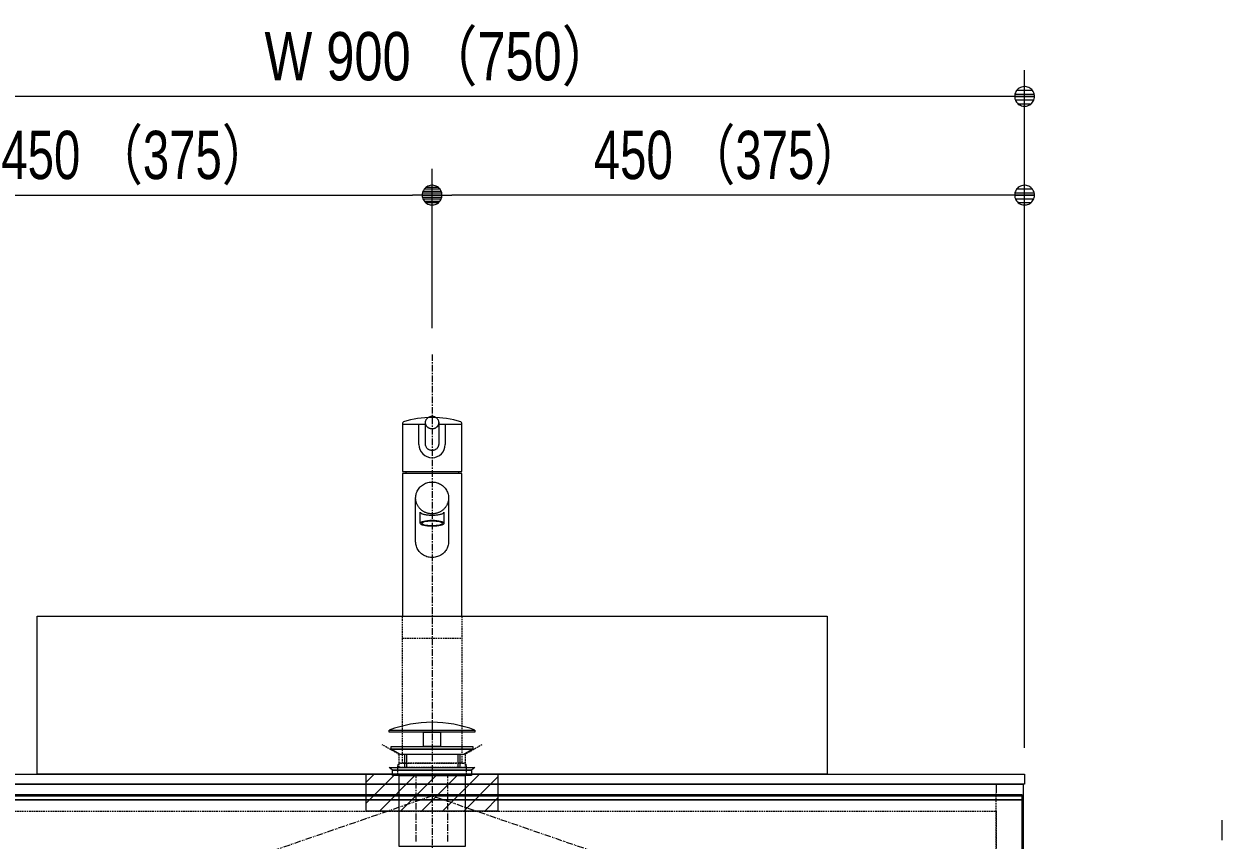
# Model space of a CAD drawing. Units: millimetres, scale not verified. Extents: x -6062 to 6062, y -3045 to 3045.
# Drawn here: x -2378 to -1468, y -1430 to -810 of the extents above; entities that cross this region are included whole.
import ezdxf
from ezdxf.enums import TextEntityAlignment as Align

# ---------------------------------------------------------------- set-up
doc = ezdxf.new("R2010")
doc.units = ezdxf.units.MM
doc.header["$LTSCALE"] = 20
for name, pattern in [('CHAIN1', [8, 5, -1, 1, -1]), ('DASHED1', [1.8, 1.2, -0.6]), ('DOUBLE_CHAIN1', [8.8, 5, -1, 0.6, -0.6, 0.6, -1])]:
    doc.linetypes.add(name, pattern=pattern)
for name, color, linetype, lineweight in [('0-1_5ボウル・キャビネット', 7, 'Continuous', 9), ('0-2_2寸法-1', 7, 'Continuous', 9), ('0-3_0', 7, 'Continuous', 9), ('0-4_2寸法-2', 7, 'Continuous', 9), ('0-5_4給排水', 7, 'Continuous', 9)]:
    doc.layers.add(name, color=color, linetype=linetype, lineweight=lineweight)
doc.styles.add('ＭＳ Ｐゴシック', font='')
doc.styles.get('ＭＳ Ｐゴシック').set_extended_font_data('MS PGothic')

# ---------------------------------------------------------------- blocks, each defined once
blk = doc.blocks.new('グループ-5')
at = {"layer": '0-5_4給排水'}
for p, q in [((-6050, -22280), (-5700, -22280)), ((-5800, -22590), (-5800, -22280)), ((-5500, -22280), (-5150, -22280)), ((-5400, -22280), (-5400, -22590)), ((-6000, -23000), (-6000, -23030)), ((-5200, -23000), (-5200, -23030))]:
    blk.add_line(p, q, dxfattribs=at)
at = {"layer": '0-5_4給排水', "linetype": 'DASHED1'}
for p, q in [((-6050, -25530), (-5150, -25530)), ((-6080, -27430), (-5120, -27430))]:
    blk.add_line(p, q, dxfattribs=at)
at = {"layer": '0-5_4給排水'}
for points in [[(-5700, -22304.1), (-5700, -22296.6), (-5700, -22289.1), (-5700, -22281.6), (-5700, -22274.1), (-5700, -22266.7), (-5700, -22259.2), (-5699.9, -22251.7), (-5699.2, -22244.4), (-5698, -22237.2), (-5696.3, -22230.2), (-5693.9, -22223.3), (-5691, -22216.6), (-5687.6, -22210), (-5683.6, -22203.6), (-5679.2, -22197.6), (-5674.4, -22192), (-5669.2, -22186.8), (-5663.6, -22182), (-5657.6, -22177.6), (-5651.2, -22173.6), (-5644.4, -22170), (-5637.5, -22167), (-5630.4, -22164.5), (-5623.2, -22162.6), (-5615.8, -22161.2), (-5608.3, -22160.3), (-5600.7, -22160), (-5593, -22160.2), (-5585.4, -22161), (-5578.1, -22162.3), (-5570.8, -22164.1), (-5563.7, -22166.5), (-5556.8, -22169.5), (-5550, -22172.9), (-5543.5, -22176.9), (-5537.4, -22181.2), (-5531.7, -22185.9), (-5526.4, -22191.1), (-5521.6, -22196.6)], [(-5521.6, -22196.6), (-5517.1, -22202.5), (-5513.1, -22208.8), (-5509.5, -22215.4), (-5506.5, -22222.1), (-5504.1, -22229), (-5502.2, -22236), (-5500.9, -22243.1), (-5500.2, -22250.4), (-5500, -22257.9), (-5500, -22265.3), (-5500, -22272.8), (-5500, -22280.3), (-5500, -22287.8), (-5500, -22295.3), (-5500, -22302.8), (-5500, -22310.3), (-5500, -22317.8), (-5500, -22325.2), (-5500, -22332.7), (-5500, -22340.2), (-5500, -22347.7), (-5500, -22355.2), (-5500, -22362.7), (-5500, -22370.2), (-5500, -22377.6), (-5500, -22385.1), (-5500, -22392.6), (-5500, -22400.1), (-5500, -22407.6), (-5500, -22415.1), (-5500, -22422.6), (-5500, -22430), (-5500, -22437.5), (-5500, -22445), (-5500, -22452.5), (-5500, -22460), (-5500, -22467.5), (-5500, -22475), (-5500, -22482.5)], [(-6050, -22264.7), (-6050, -23000), (-5150, -23000), (-5150, -22264.7)], [(-5699.7, -22264.3), (-5699.9, -22260.5), (-5700, -22256.6)], [(-5699.3, -22595.9), (-5699.9, -22588.6), (-5700, -22581.1), (-5700, -22573.6), (-5700, -22566.1), (-5700, -22558.6), (-5700, -22551.1), (-5700, -22543.6), (-5700, -22536.2), (-5700, -22528.7), (-5700, -22521.2), (-5700, -22513.7), (-5700, -22506.2), (-5700, -22498.7), (-5700, -22491.2), (-5700, -22483.8), (-5700, -22476.3), (-5700, -22468.8), (-5700, -22461.3), (-5700, -22453.8), (-5700, -22446.3), (-5700, -22438.8), (-5700, -22431.4), (-5700, -22423.9), (-5700, -22416.4), (-5700, -22408.9), (-5700, -22401.4), (-5700, -22393.9), (-5700, -22386.4), (-5700, -22378.9), (-5700, -22371.5), (-5700, -22364), (-5700, -22356.5), (-5700, -22349), (-5700, -22341.5), (-5700, -22334), (-5700, -22326.5), (-5700, -22319.1), (-5700, -22311.6), (-5700, -22304.1)], [(-5596, -22353.1), (-5600, -22353.2), (-5604, -22353.1), (-5608, -22352.9), (-5611.9, -22352.5), (-5615.8, -22352), (-5619.6, -22351.4), (-5623.4, -22350.6), (-5627.1, -22349.6), (-5630.9, -22348.5), (-5634.5, -22347.3), (-5638.2, -22345.9), (-5641.8, -22344.4), (-5645.3, -22342.7), (-5648.8, -22340.9), (-5652.3, -22338.9), (-5655.6, -22336.9), (-5658.9, -22334.7), (-5662, -22332.4), (-5665, -22330), (-5668, -22327.5), (-5670.8, -22324.9), (-5673.4, -22322.2), (-5676, -22319.4), (-5678.5, -22316.5), (-5680.9, -22313.5), (-5683.1, -22310.3), (-5685.2, -22307.1), (-5687.3, -22303.8), (-5689.1, -22300.4), (-5690.9, -22296.9), (-5692.5, -22293.5), (-5693.9, -22290), (-5695.2, -22286.4), (-5696.3, -22282.8), (-5697.3, -22279.2), (-5698.1, -22275.5), (-5698.8, -22271.8), (-5699.3, -22268.1), (-5699.7, -22264.3)], [(-5500, -22256.6), (-5500.1, -22260.5), (-5500.3, -22264.3), (-5500.7, -22268.1), (-5501.2, -22271.8), (-5501.9, -22275.5), (-5502.7, -22279.2), (-5503.7, -22282.8), (-5504.8, -22286.4), (-5506.1, -22290), (-5507.5, -22293.5), (-5509.1, -22296.9), (-5510.9, -22300.4), (-5512.7, -22303.8), (-5514.8, -22307.1), (-5516.9, -22310.3), (-5519.1, -22313.5), (-5521.5, -22316.5), (-5524, -22319.4), (-5526.6, -22322.2), (-5529.2, -22324.9), (-5532, -22327.5), (-5535, -22330), (-5538, -22332.4), (-5541.1, -22334.7), (-5544.4, -22336.9), (-5547.7, -22338.9), (-5551.2, -22340.9), (-5554.7, -22342.7), (-5558.2, -22344.4), (-5561.8, -22345.9), (-5565.5, -22347.3), (-5569.1, -22348.5), (-5572.9, -22349.6), (-5576.6, -22350.6), (-5580.4, -22351.4), (-5584.2, -22352), (-5588.1, -22352.5), (-5592, -22352.9), (-5596, -22353.1)], [(-5500, -22482.5), (-5500, -22489.9), (-5500, -22497.4), (-5500, -22504.9), (-5500, -22512.4), (-5500, -22519.9), (-5500, -22527.4), (-5500, -22534.9), (-5500, -22542.3), (-5500, -22549.8), (-5500, -22557.3), (-5500, -22564.8), (-5500, -22572.3), (-5500, -22579.8), (-5500, -22587.3), (-5500, -22587.3)], [(-5500.1, -22587.3), (-5500.6, -22594.7), (-5501.8, -22601.9), (-5503.4, -22609), (-5505.7, -22616), (-5508.6, -22622.8), (-5512, -22629.5), (-5515.9, -22636), (-5520.3, -22642), (-5525.1, -22647.7), (-5530.3, -22653), (-5535.9, -22657.9), (-5542, -22662.4), (-5548.4, -22666.4), (-5555.2, -22670.1), (-5562.2, -22673.1), (-5569.3, -22675.7), (-5576.6, -22677.6), (-5584, -22679.1), (-5591.6, -22679.9), (-5599.3, -22680.3), (-5607.1, -22680), (-5614.7, -22679.3), (-5622.1, -22677.9), (-5629.4, -22676), (-5636.6, -22673.6), (-5643.6, -22670.6), (-5650.4, -22667.1), (-5656.9, -22663.1), (-5663, -22658.7), (-5668.8, -22653.9), (-5674, -22648.7), (-5678.9, -22643.1), (-5683.4, -22637.1), (-5687.4, -22630.6), (-5690.9, -22624), (-5693.8, -22617.2), (-5696.2, -22610.3), (-5698, -22603.2), (-5699.3, -22595.9)], [(-5150, -25200), (-5150, -23030), (-6050, -23030), (-6050, -25200)], [(-5850, -23437.2), (-5850, -23419.2), (-5850, -23401.2), (-5849.4, -23383.4), (-5847.4, -23365.9), (-5844.2, -23348.7), (-5839.6, -23331.9), (-5833.8, -23315.4), (-5826.7, -23299.2), (-5818.2, -23283.4), (-5808.6, -23268.1), (-5798.1, -23253.7), (-5786.6, -23240.3), (-5774.1, -23227.7), (-5760.7, -23216.1), (-5746.3, -23205.3), (-5731, -23195.5), (-5714.9, -23186.7), (-5698.3, -23179.1), (-5681.5, -23172.8), (-5664.2, -23167.7), (-5646.7, -23163.9), (-5628.7, -23161.3), (-5610.5, -23159.9), (-5591.9, -23159.9), (-5573.6, -23161), (-5555.6, -23163.4), (-5538, -23167.1), (-5520.7, -23172.1), (-5503.8, -23178.2), (-5487.2, -23185.7), (-5471, -23194.3), (-5455.6, -23204), (-5441.1, -23214.6), (-5427.6, -23226.2), (-5415, -23238.6), (-5403.4, -23251.9), (-5392.7, -23266.2), (-5382.9, -23281.4), (-5374.3, -23297.2)], [(-5849.2, -23420.4), (-5849.8, -23410.9), (-5850, -23401.2)], [(-5838.9, -24136.5), (-5843.7, -24119.7), (-5847.1, -24102.6), (-5849.2, -24085.1), (-5850, -24067.3), (-5850, -24049.3), (-5850, -24031.3), (-5850, -24013.3), (-5850, -23995.3), (-5850, -23977.3), (-5850, -23959.3), (-5850, -23941.3), (-5850, -23923.3), (-5850, -23905.3), (-5850, -23887.3), (-5850, -23869.3), (-5850, -23851.3), (-5850, -23833.3), (-5850, -23815.3), (-5850, -23797.3), (-5850, -23779.3), (-5850, -23761.3), (-5850, -23743.3), (-5850, -23725.3), (-5850, -23707.3), (-5850, -23689.3), (-5850, -23671.3), (-5850, -23653.3), (-5850, -23635.3), (-5850, -23617.3), (-5850, -23599.2), (-5850, -23581.2), (-5850, -23563.2), (-5850, -23545.2), (-5850, -23527.2), (-5850, -23509.2), (-5850, -23491.2), (-5850, -23473.2), (-5850, -23455.2), (-5850, -23437.2)], [(-5590, -23642.5), (-5600, -23642.7), (-5610, -23642.5), (-5619.9, -23642), (-5629.7, -23641.1), (-5639.4, -23639.8), (-5649, -23638.1), (-5658.5, -23636.1), (-5667.9, -23633.8), (-5677.2, -23631), (-5686.3, -23628), (-5695.4, -23624.5), (-5704.4, -23620.7), (-5713.3, -23616.5), (-5722.1, -23611.9), (-5730.7, -23607), (-5739.1, -23601.9), (-5747.2, -23596.5), (-5755.1, -23590.8), (-5762.6, -23584.8), (-5769.9, -23578.6), (-5776.9, -23572.1), (-5783.6, -23565.3), (-5790.1, -23558.3), (-5796.2, -23551), (-5802.1, -23543.4), (-5807.7, -23535.6), (-5813.1, -23527.5), (-5818.2, -23519.1), (-5822.9, -23510.7), (-5827.2, -23502.1), (-5831.2, -23493.4), (-5834.7, -23484.6), (-5837.9, -23475.7), (-5840.8, -23466.8), (-5843.2, -23457.7), (-5845.3, -23448.5), (-5847, -23439.3), (-5848.3, -23429.9), (-5849.2, -23420.4)], [(-5350, -23401.2), (-5350.2, -23410.9), (-5350.8, -23420.4), (-5351.7, -23429.9), (-5353, -23439.3), (-5354.7, -23448.5), (-5356.8, -23457.7), (-5359.2, -23466.8), (-5362.1, -23475.7), (-5365.3, -23484.6), (-5368.8, -23493.4), (-5372.8, -23502.1), (-5377.1, -23510.7), (-5381.8, -23519.1), (-5386.9, -23527.5), (-5392.3, -23535.6), (-5397.9, -23543.4), (-5403.8, -23551), (-5409.9, -23558.3), (-5416.4, -23565.3), (-5423.1, -23572.1), (-5430.1, -23578.6), (-5437.4, -23584.8), (-5444.9, -23590.8), (-5452.8, -23596.5), (-5460.9, -23601.9), (-5469.3, -23607), (-5477.9, -23611.9), (-5486.7, -23616.5), (-5495.6, -23620.7), (-5504.6, -23624.5), (-5513.7, -23628), (-5522.8, -23631), (-5532.1, -23633.8), (-5541.5, -23636.1), (-5551, -23638.1), (-5560.6, -23639.8), (-5570.3, -23641.1), (-5580.1, -23642), (-5590, -23642.5)], [(-5374.3, -23297.2), (-5367.1, -23313.3), (-5361.1, -23329.7), (-5356.3, -23346.5), (-5352.9, -23363.6), (-5350.8, -23381.1), (-5350, -23398.9), (-5350, -23416.9), (-5350, -23434.9), (-5350, -23452.9), (-5350, -23470.9), (-5350, -23488.9), (-5350, -23506.9), (-5350, -23524.9), (-5350, -23542.9), (-5350, -23560.9), (-5350, -23578.9), (-5350, -23596.9), (-5350, -23614.9), (-5350, -23632.9), (-5350, -23650.9), (-5350, -23668.9), (-5350, -23686.9), (-5350, -23704.9), (-5350, -23723), (-5350, -23741), (-5350, -23759), (-5350, -23777), (-5350, -23795), (-5350, -23813), (-5350, -23831), (-5350, -23849), (-5350, -23867), (-5350, -23885), (-5350, -23903), (-5350, -23921), (-5350, -23939), (-5350, -23957), (-5350, -23975), (-5350, -23993)], [(-5780, -23627.8), (-5780, -23623.7), (-5780, -23619.6), (-5779.9, -23618.1), (-5778.9, -23622.1), (-5776.5, -23626), (-5772.9, -23629.9), (-5767.9, -23633.6), (-5761.7, -23637.3), (-5754.2, -23640.8), (-5745.6, -23644.2), (-5736.1, -23647.3), (-5725.6, -23650.2), (-5714.2, -23652.8), (-5701.9, -23655.2), (-5688.6, -23657.4), (-5674.7, -23659.2), (-5660.4, -23660.7), (-5645.8, -23661.9), (-5630.9, -23662.7), (-5615.6, -23663.2), (-5600, -23663.4), (-5584.4, -23663.2), (-5569.1, -23662.7), (-5554.2, -23661.9), (-5539.6, -23660.7), (-5525.3, -23659.2), (-5511.4, -23657.4), (-5498.1, -23655.2), (-5485.8, -23652.8), (-5474.4, -23650.2), (-5463.9, -23647.3), (-5454.4, -23644.2), (-5445.8, -23640.8), (-5438.3, -23637.3), (-5432.1, -23633.6), (-5427.1, -23629.9), (-5423.5, -23626), (-5421.1, -23622.1), (-5420.1, -23618.1)], [(-5780, -23787.3), (-5780, -23783.2), (-5780, -23779.1), (-5780, -23775), (-5780, -23770.9), (-5780, -23766.8), (-5780, -23762.7), (-5780, -23758.6), (-5780, -23754.5), (-5780, -23750.5), (-5780, -23746.4), (-5780, -23742.3), (-5780, -23738.2), (-5780, -23734.1), (-5780, -23730), (-5780, -23725.9), (-5780, -23721.8), (-5780, -23717.7), (-5780, -23713.7), (-5780, -23709.6), (-5780, -23705.5), (-5780, -23701.4), (-5780, -23697.3), (-5780, -23693.2), (-5780, -23689.1), (-5780, -23685), (-5780, -23680.9), (-5780, -23676.9), (-5780, -23672.8), (-5780, -23668.7), (-5780, -23664.6), (-5780, -23660.5), (-5780, -23656.4), (-5780, -23652.3), (-5780, -23648.2), (-5780, -23644.1), (-5780, -23640.1), (-5780, -23636), (-5780, -23631.9), (-5780, -23627.8)], [(-5420.1, -23618.1), (-5420, -23619.6), (-5420, -23623.7), (-5420, -23627.8), (-5420, -23631.9), (-5420, -23636), (-5420, -23640.1), (-5420, -23644.1), (-5420, -23648.2), (-5420, -23652.3), (-5420, -23656.4), (-5420, -23660.5), (-5420, -23664.6), (-5420, -23668.7), (-5420, -23672.8), (-5420, -23676.9), (-5420, -23680.9), (-5420, -23685), (-5420, -23689.1), (-5420, -23693.2), (-5420, -23697.3), (-5420, -23701.4), (-5420, -23705.5), (-5420, -23709.6), (-5420, -23713.7), (-5420, -23717.7), (-5420, -23721.8), (-5420, -23725.9), (-5420, -23730), (-5420, -23734.1), (-5420, -23738.2), (-5420, -23742.3), (-5420, -23746.4), (-5420, -23750.5), (-5420, -23754.5), (-5420, -23758.6), (-5420, -23762.7), (-5420, -23766.8), (-5420, -23770.9), (-5420, -23775)], [(-5420, -23775), (-5420, -23779.1), (-5420, -23783.2), (-5420, -23787.3), (-5420, -23787.3)], [(-5350, -23993), (-5350, -24011), (-5350, -24029), (-5350, -24047), (-5350, -24065), (-5350, -24065)], [(-5350, -24065), (-5350.6, -24082.8), (-5352.6, -24100.3), (-5355.8, -24117.5), (-5360.4, -24134.3), (-5366.2, -24150.8), (-5373.3, -24167), (-5381.8, -24182.8), (-5391.4, -24198.1), (-5401.9, -24212.5), (-5413.4, -24226), (-5425.9, -24238.5), (-5439.3, -24250.2), (-5453.7, -24260.9), (-5469, -24270.7), (-5485.1, -24279.5), (-5501.7, -24287.1), (-5518.5, -24293.5), (-5535.8, -24298.5), (-5553.3, -24302.4), (-5571.3, -24305), (-5589.5, -24306.3), (-5608.1, -24306.4), (-5626.4, -24305.2), (-5644.4, -24302.8), (-5662, -24299.1), (-5679.3, -24294.2), (-5696.2, -24288), (-5712.8, -24280.6), (-5729, -24271.9), (-5744.4, -24262.2), (-5758.9, -24251.6), (-5772.4, -24240.1), (-5785, -24227.6), (-5796.6, -24214.3), (-5807.3, -24200), (-5817.1, -24184.8), (-5825.7, -24169.1), (-5832.9, -24152.9), (-5838.9, -24136.5)]]:
    blk.add_lwpolyline(points, dxfattribs=at)
at = {"layer": '0-5_4給排水', "linetype": 'DASHED1'}
for points in [[(-5150, -25200), (-5150, -27430), (-6050, -27430), (-6050, -25200)], [(-5080, -27470), (-5080, -27600), (-6120, -27600), (-6120, -27470)]]:
    blk.add_lwpolyline(points, dxfattribs=at)
at = {"layer": '0-5_4給排水', "linetype": 'CHAIN1'}
for points in [[(-5840, -28621.9), (-5840, -28457.4), (-5840, -27600)], [(-5360, -28621.9), (-5360, -28457.4), (-5360, -27600)]]:
    blk.add_lwpolyline(points, dxfattribs=at)
at = {"layer": '0-5_4給排水'}
for centre, radius, start, end in [((-5600, -23661.4), 1481.4, 72.88847, 107.11153), ((-6030, -22264.7), 20, 107.11153, 180), ((-5170, -22264.7), 20, 0, 72.88847), ((-5600, -22590), 200, 180, 0)]:
    blk.add_arc(centre, radius, start, end, dxfattribs=at)
at = {"layer": '0-5_4給排水', "linetype": 'DASHED1'}
for centre, start, end in [((-6080, -27470), 90, 180), ((-5120, -27470), 0, 90)]:
    blk.add_arc(centre, 40, start, end, dxfattribs=at)
at = {"layer": '0-5_4給排水'}
for major_axis, ratio in [((180, 0), 0.258819), ((160, 0), 0.228671)]:
    blk.add_ellipse((-5600, -23787.3), major_axis=major_axis, ratio=ratio, dxfattribs=at)
blk = doc.blocks.new('_Dot')
at = {"layer": '0-3_0'}
for p, q in [((-10, 0), (-20, 0)), ((9.78, 2), (-9.78, 2)), ((7.99, 6), (-7.99, 6)), ((9.16, -3.98), (-9.16, -3.98)), ((6, -7.98), (-6, -7.98))]:
    blk.add_line(p, q, dxfattribs=at)
for points in [[(10, 0), (9.92, 1.25), (9.69, 2.49), (9.3, 3.68), (8.76, 4.82), (8.09, 5.88), (7.29, 6.85), (6.37, 7.71), (5.36, 8.44), (4.26, 9.05), (3.09, 9.51), (1.87, 9.82), (0.63, 9.98), (-0.63, 9.98), (-1.87, 9.82), (-3.09, 9.51), (-4.26, 9.05), (-5.36, 8.44), (-6.37, 7.71), (-7.29, 6.85), (-8.09, 5.88), (-8.76, 4.82), (-9.3, 3.68), (-9.69, 2.49), (-9.92, 1.25), (-10, 0), (0, 0)], [(-10, 0), (-9.92, -1.25), (-9.69, -2.49), (-9.3, -3.68), (-8.76, -4.82), (-8.09, -5.88), (-7.29, -6.85), (-6.37, -7.71), (-5.36, -8.44), (-4.26, -9.05), (-3.09, -9.51), (-1.87, -9.82), (-0.63, -9.98), (0.63, -9.98), (1.87, -9.82), (3.09, -9.51), (4.26, -9.05), (5.36, -8.44), (6.37, -7.71), (7.29, -6.85), (8.09, -5.88), (8.76, -4.82), (9.3, -3.68), (9.69, -2.49), (9.92, -1.25), (10, 0), (0, 0)]]:
    blk.add_lwpolyline(points, close=True, dxfattribs=at)
blk = doc.blocks.new('グループ-33')
at = {"layer": '0-1_5ボウル・キャビネット', "linetype": 'DASHED1'}
for p, q in [((-14170, -34110), (-14170, -27880)), ((2970, -34110), (2970, -27880))]:
    blk.add_line(p, q, dxfattribs=at)
at = {"layer": '0-1_5ボウル・キャビネット'}
for p, q in [((-14170, -34110), (-14170, -34160)), ((2970, -34110), (2970, -34160))]:
    blk.add_line(p, q, dxfattribs=at)
blk = doc.blocks.new('グループ-37')
at = {"layer": '0-1_5ボウル・キャビネット'}
blk.add_line((-14560, -27930), (3360, -27930), dxfattribs=at)
for points in [[(-14560, -27910), (3360, -27910), (3360, -27990), (-14560, -27990)], [(-14560, -27990), (3360, -27990), (3360, -34110), (-14560, -34110)]]:
    blk.add_lwpolyline(points, close=True, dxfattribs=at)
at = {"layer": '0-1_5ボウル・キャビネット', "linetype": 'DOUBLE_CHAIN1'}
blk.add_lwpolyline([(3360, -31020), (-5600, -27930), (-14560, -31020), (-5600, -34110)], close=True, dxfattribs=at)
blk = doc.blocks.new('グループ-38')
at = {"layer": '0-1_5ボウル・キャビネット'}
blk.add_line((2970, -27750), (2970, -27880), dxfattribs=at)
for points in [[(-14600, -27600), (3400, -27600), (3400, -27750), (-14600, -27750)], [(-14580, -27750), (3380, -27750), (3380, -41400), (-14580, -41400)]]:
    blk.add_lwpolyline(points, close=True, dxfattribs=at)
at = {"layer": '0-1_5ボウル・キャビネット', "linetype": 'DASHED1'}
blk.add_lwpolyline([(-14170, -28160), (2970, -28160), (2970, -29650), (-14170, -29650)], close=True, dxfattribs=at)
at = {"layer": '0-1_5ボウル・キャビネット'}
for name in ['グループ-37', 'グループ-33']:
    blk.add_blockref(name, (0, 0), dxfattribs=at)
blk = doc.blocks.new('グループ-62')
at = {"layer": '0-5_4給排水', "linetype": 'CHAIN1'}
blk.add_line((-5600, -21220), (-5600, -42300), dxfattribs=at)
at = {"layer": '0-5_4給排水'}
for p, q in [((-6020, -27300), (-6020, -27500)), ((-5990, -27300), (-5990, -27500)), ((-5210, -27300), (-5210, -27500)), ((-5180, -27300), (-5180, -27500))]:
    blk.add_line(p, q, dxfattribs=at)
for points in [[(-6250, -26930), (-4950, -26930), (-4950, -26960), (-6250, -26960)], [(-5730, -26960), (-5470, -26960), (-5470, -27180), (-5730, -27180)], [(-6220, -27180), (-4980, -27180), (-4980, -27220), (-6220, -27220)], [(-6081.3, -27300), (-6220, -27220), (-4980, -27220), (-5120.2, -27300)], [(-6200, -27540), (-6250, -27500), (-4950, -27500), (-5000, -27540)], [(-6200, -27540), (-5000, -27540), (-5000, -27620), (-6200, -27620)], [(-6100, -27620), (-5100, -27620), (-5100, -28700), (-6100, -28700)]]:
    blk.add_lwpolyline(points, close=True, dxfattribs=at)
blk.add_arc((-5600, -28630.4), 1820.4, 69.08018, 110.91982, dxfattribs=at)
blk = doc.blocks.new('グループ-63')
at = {"layer": '0-1_5ボウル・キャビネット'}
blk.add_lwpolyline([(-11600, -25200), (400, -25200), (400, -27600), (-11600, -27600)], close=True, dxfattribs=at)
at = {"layer": '0-1_5ボウル・キャビネット', "linetype": 'DASHED1'}
blk.add_lwpolyline([(-4842.1, -27151.1), (-5100, -27300), (-5100, -27500), (-6100, -27500), (-6100, -27300), (-6357.9, -27151.1)], dxfattribs=at)

msp = doc.modelspace()

# ---------------------------------------------------------------- linework, layer by layer
at = {"layer": '0-1_5ボウル・キャビネット'}
for p, q in [((-2117.5, -1386), (-2111.5, -1380)), ((-2117.5, -1402), (-2095.5, -1380)), ((-2107.5, -1408), (-2079.5, -1380)), ((-2091.5, -1408), (-2063.5, -1380)), ((-2075.5, -1408), (-2047.5, -1380)), ((-2059.5, -1408), (-2031.5, -1380)), ((-2043.5, -1408), (-2017.5, -1382)), ((-2027.5, -1408), (-2017.5, -1398))]:
    msp.add_line(p, q, dxfattribs=at)
msp.add_lwpolyline([(-2117.5, -1408), (-2117.5, -1380), (-2017.5, -1380), (-2017.5, -1408)], close=True, dxfattribs=at)
at = {"layer": '0-1_5ボウル・キャビネット', "linetype": 'DASHED1'}
msp.add_lwpolyline([(-2117.5, -1408), (-2117.5, -1380), (-2017.5, -1380), (-2017.5, -1408)], dxfattribs=at)
at = {"layer": '0-2_2寸法-1'}
for p, q in [((-1617.5, -920), (-1617.5, -845)), ((-1632.51, -865), (-2502.49, -865)), ((-2067.5, -1041), (-2067.5, -920)), ((-2067.5, -1041), (-2067.5, -920)), ((-1617.5, -1360), (-1617.5, -920)), ((-2502.49, -940), (-2082.51, -940)), ((-1632.51, -940), (-2052.49, -940))]:
    msp.add_line(p, q, dxfattribs=at)
at = {"layer": '0-4_2寸法-2'}
msp.add_line((-1467.5, -1429.99), (-1467.5, -1414.99), dxfattribs=at)

# ---------------------------------------------------------------- block references
at = {"layer": '0-1_5ボウル・キャビネット', "xscale": 0.05, "yscale": 0.05}
for name in ['グループ-63', 'グループ-38']:
    msp.add_blockref(name, (-1787.5, 0), dxfattribs=at)
at = {"layer": '0-2_2寸法-1', "xscale": 0.7503418, "yscale": 0.7503418}
for p in [(-1617.5, -865), (-2067.5, -940), (-1617.5, -940)]:
    msp.add_blockref('_Dot', p, dxfattribs=at)
at = {"layer": '0-2_2寸法-1', "xscale": 0.7503418, "yscale": 0.7503418, "rotation": 180}
msp.add_blockref('_Dot', (-2067.5, -940), dxfattribs=at)
at = {"layer": '0-5_4給排水', "xscale": 0.05, "yscale": 0.05}
for name in ['グループ-62', 'グループ-5']:
    msp.add_blockref(name, (-1787.5, 0), dxfattribs=at)

# ---------------------------------------------------------------- texts
at = {"layer": '0-2_2寸法-1', "style": 'ＭＳ Ｐゴシック'}
for s, height, width, p in [('W 900 （750）', 36.69, 0.8, (-2194.77, -863.81)), ('450 （375）', 36.66, 0.75, (-2394.71, -938.81)), ('450 （375）', 36.66, 0.75, (-1944.71, -938.81))]:
    msp.add_text(s, height=height, dxfattribs=dict(at, width=width)).set_placement(p, align=Align.BOTTOM_LEFT)

doc.saveas('drawing.dxf')
